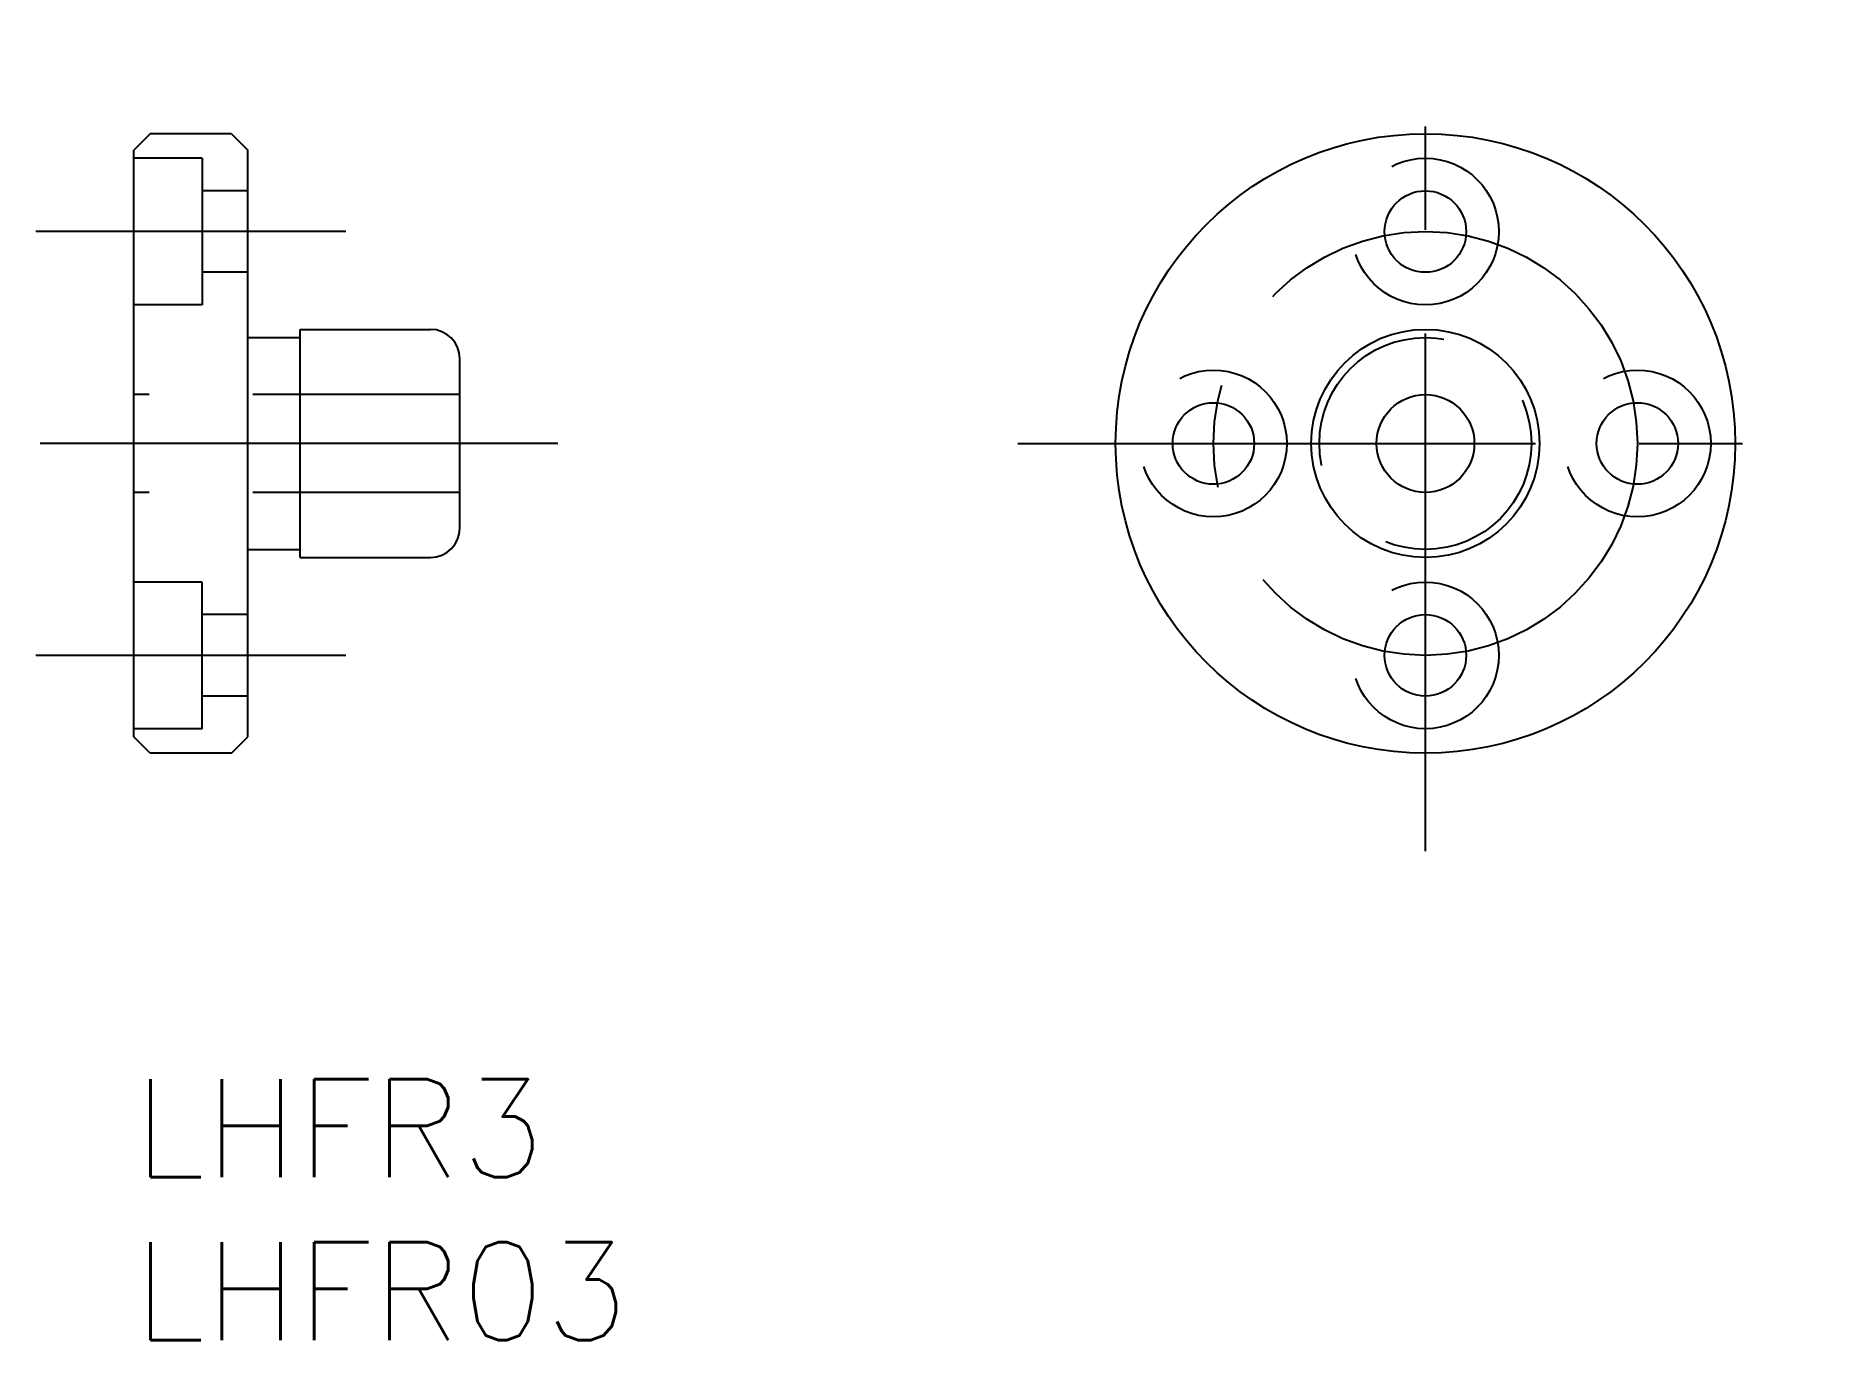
# Model space of a CAD drawing. Extents: x -3 to 52.1, y -8 to 32.
import ezdxf

# ---------------------------------------------------------------- set-up
doc = ezdxf.new("R2010")
doc.units = 0
doc.header["$LTSCALE"] = 0.5
doc.linetypes.add('CENTER', pattern=[50.8, 31.75, -6.35, 6.35, -6.35])
doc.linetypes.add('DASHED', pattern=[19.05, 12.7, -6.35])
for name, color, linetype in [('MSM_CENTER', 1, 'CENTER'), ('MSM_CONTINUOUS', 7, 'CONTINUOUS'), ('MSM_DASHED', 4, 'DASHED'), ('MSM_PART_NUMBER', 7, 'CONTINUOUS')]:
    doc.layers.add(name, color=color, linetype=linetype)
doc.styles.get("Standard").update_dxf_attribs({"font": 'txt.shx', "height": 1, "bigfont": 'bigfont.shx'})

# ---------------------------------------------------------------- blocks, each defined once
blk = doc.blocks.new('*U24')
at = {"layer": 'MSM_PART_NUMBER'}
blk.add_text('LHFR3', height=3, dxfattribs=at).set_placement((0, -3))
blk = doc.blocks.new('*U25')
at = {"layer": 'MSM_PART_NUMBER'}
blk.add_text('LHFR03', height=3, dxfattribs=at).set_placement((0, -8))

msp = doc.modelspace()

# ---------------------------------------------------------------- linework, layer by layer
at = {"layer": 'MSM_CENTER'}
for p, q in [((39.608, 7), (39.608, 32)), ((6.5, 26), (-3, 26)), ((13, 19.5), (-3, 19.5)), ((27.108, 19.5), (52.108, 19.5)), ((6.5, 13), (-3, 13))]:
    msp.add_line(p, q, dxfattribs=at)
msp.add_circle((39.608, 19.5), 6.5, dxfattribs=at)
at = {"layer": 'MSM_CONTINUOUS'}
for p, q in [((0.5, 29), (0, 28.5)), ((3, 29), (0.5, 29)), ((3, 29), (3.5, 28.5)), ((0, 10.5), (0, 28.5)), ((3.5, 10.5), (3.5, 28.5)), ((3.5, 22.75), (5.1, 22.75)), ((5.1, 23), (9.1, 23)), ((5.1, 16), (5.1, 23)), ((10, 16.9), (10, 22.1)), ((3.5, 16.25), (5.1, 16.25)), ((5.1, 16), (9.1, 16)), ((0.5, 10), (0, 10.5)), ((3, 10), (3.5, 10.5)), ((3, 10), (0.5, 10))]:
    msp.add_line(p, q, dxfattribs=at)
for centre, radius in [((39.608, 19.5), 9.5), ((39.608, 26), 1.25), ((39.608, 19.5), 3.5), ((39.608, 19.5), 1.5), ((33.108, 19.5), 1.25), ((46.108, 19.5), 1.25), ((39.608, 13), 1.25)]:
    msp.add_circle(centre, radius, dxfattribs=at)
for centre, start, end in [((9.1, 22.1), 0, 90), ((9.1, 16.9), 270, 0)]:
    msp.add_arc(centre, 0.9, start, end, dxfattribs=at)
at = {"layer": 'MSM_DASHED'}
for p, q in [((2.1, 28.25), (0, 28.25)), ((2.1, 28.25), (2.1, 23.75)), ((3.5, 27.25), (2.1, 27.25)), ((3.5, 24.75), (2.1, 24.75)), ((2.1, 23.75), (0, 23.75)), ((10, 21), (0, 21)), ((10, 18), (0, 18)), ((2.1, 15.25), (0, 15.25)), ((2.1, 10.75), (2.1, 15.25)), ((3.5, 14.25), (2.1, 14.25)), ((3.5, 11.75), (2.1, 11.75)), ((2.1, 10.75), (0, 10.75))]:
    msp.add_line(p, q, dxfattribs=at)
for centre, radius in [((39.608, 26), 2.25), ((39.608, 19.5), 3.25), ((33.108, 19.5), 2.25), ((46.108, 19.5), 2.25), ((39.608, 13), 2.25)]:
    msp.add_circle(centre, radius, dxfattribs=at)

# ---------------------------------------------------------------- block references
at = {"layer": 'MSM_CONTINUOUS'}
for name in ['*U24', '*U25']:
    msp.add_blockref(name, (0, 0), dxfattribs=at)

doc.saveas('drawing.dxf')
